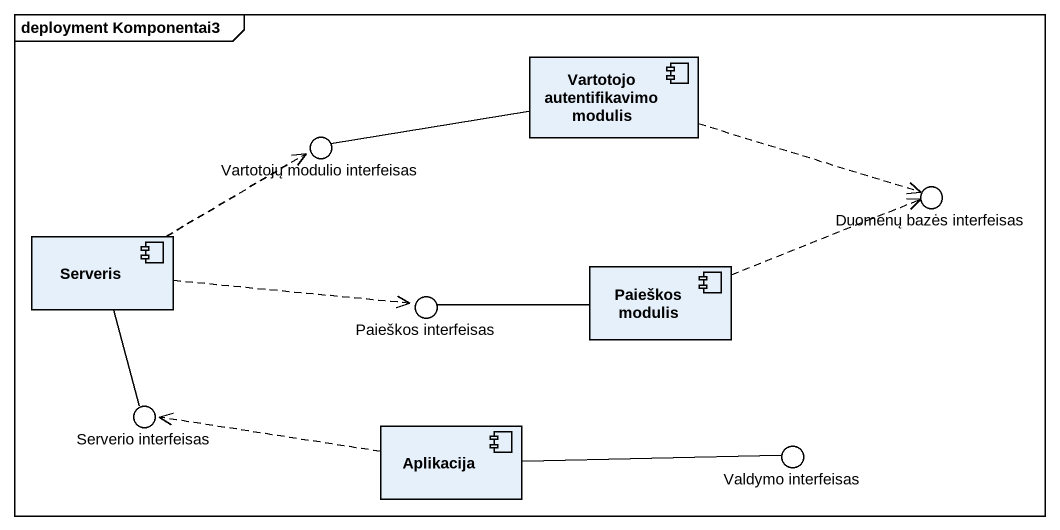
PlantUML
@startuml
mainframe deployment Komponentai3
component "Vartotojo autentifikavimo modulis" as Vartotojo_autentifikavimo
() "Vartotojų modulio interfeisas" as Vartotojų_modulio
() "Duomenų bazės interfeisas" as Duomenų_bazės_interfeisas
component Serveris
() "Paieškos interfeisas" as Paieškos_interfeisas
component "Paieškos modulis" as Paieškos_modulis
() "Serverio interfeisas" as Serverio_interfeisas
component Aplikacija
() "Valdymo interfeisas" as Valdymo_interfeisas
Vartotojo_autentifikavimo -left- Vartotojų_modulio
Vartotojo_autentifikavimo .right.> Duomenų_bazės_interfeisas
Serveris .right.> Vartotojų_modulio
Serveris .right.> Paieškos_interfeisas
Serveris -- Serverio_interfeisas
Paieškos_modulis .right.> Duomenų_bazės_interfeisas
Paieškos_modulis -left- Paieškos_interfeisas
Aplikacija .left.> Serverio_interfeisas
Aplikacija -right- Valdymo_interfeisas
@enduml
